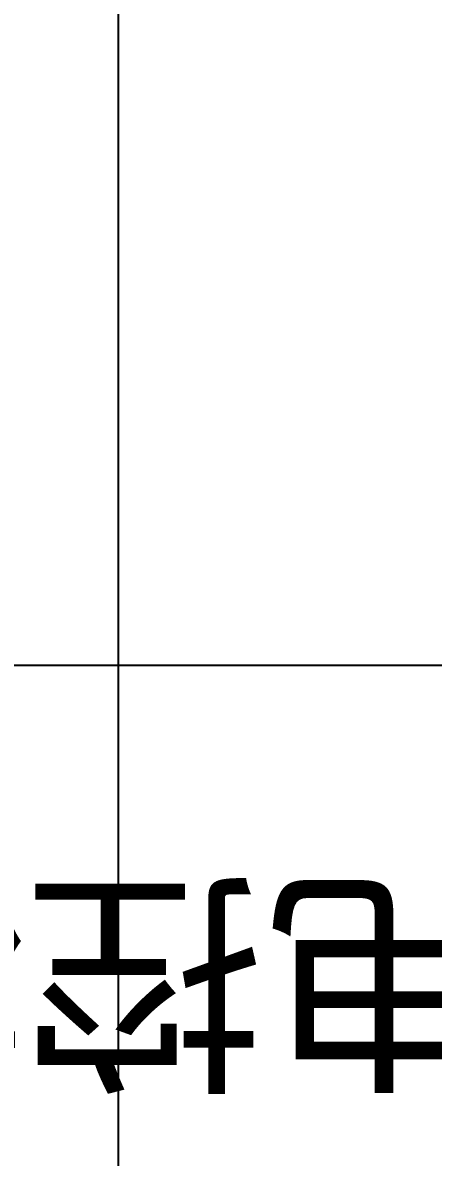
# Model space of a CAD drawing. Header units: millimetres. Extents: x 163705 to 1616509, y 81827 to 302547.
# Drawn here: x 250845 to 251200, y 154409 to 155391 of the extents above; entities that cross this region are included whole.
import ezdxf

# ---------------------------------------------------------------- set-up
doc = ezdxf.new("R2010")
doc.units = ezdxf.units.MM
doc.header["$LTSCALE"] = 10
doc.linetypes.add('ACAD_ISO02W100', pattern=[15, 12, -3])
doc.layers.add('1-虚线', color=8, linetype='ACAD_ISO02W100', lineweight=0)
doc.styles.add('MtXpl_', font='SimSun.ttf')

# ---------------------------------------------------------------- blocks, each defined once
blk = doc.blocks.new('电控')
for p, q in [((25617.25, 6531.38), (26407.25, 6531.38)), ((25617.25, 5981.38), (25617.25, 6531.38)), ((26407.25, 6531.38), (26407.25, 5981.38)), ((26407.25, 5981.38), (25617.25, 5981.38))]:
    blk.add_line(p, q)
at = {"style": 'MtXpl_'}
blk.add_text('电控柜', height=150, dxfattribs=at).set_placement((25681.91, 6180.12))
blk = doc.blocks.new('G$C2612153E')
at = {"rotation": 90}
blk.add_blockref('电控', (9861.3, -22736.2), dxfattribs=at)
blk = doc.blocks.new('A$C285bc443')
at = {"layer": '1-虚线'}
blk.add_lwpolyline([(2418.33, 1273.9), (721.27, -423.15), (2418.33, -2120.21, -2.414214)], format="xyb", close=True, dxfattribs=at)
blk = doc.blocks.new('A$C790c3438')
blk.add_line((5783.52, 16452.27), (5783.52, 11503.48))
at = {"rotation": 90}
for name, p in [('G$C2612153E', (9059.57, 11948.92)), ('A$C285bc443', (5360.37, 13363.05))]:
    blk.add_blockref(name, p, dxfattribs=at)

msp = doc.modelspace()

# ---------------------------------------------------------------- block references
msp.add_blockref('A$C790c3438', (245144.313, 139006.156))

doc.saveas('drawing.dxf')
